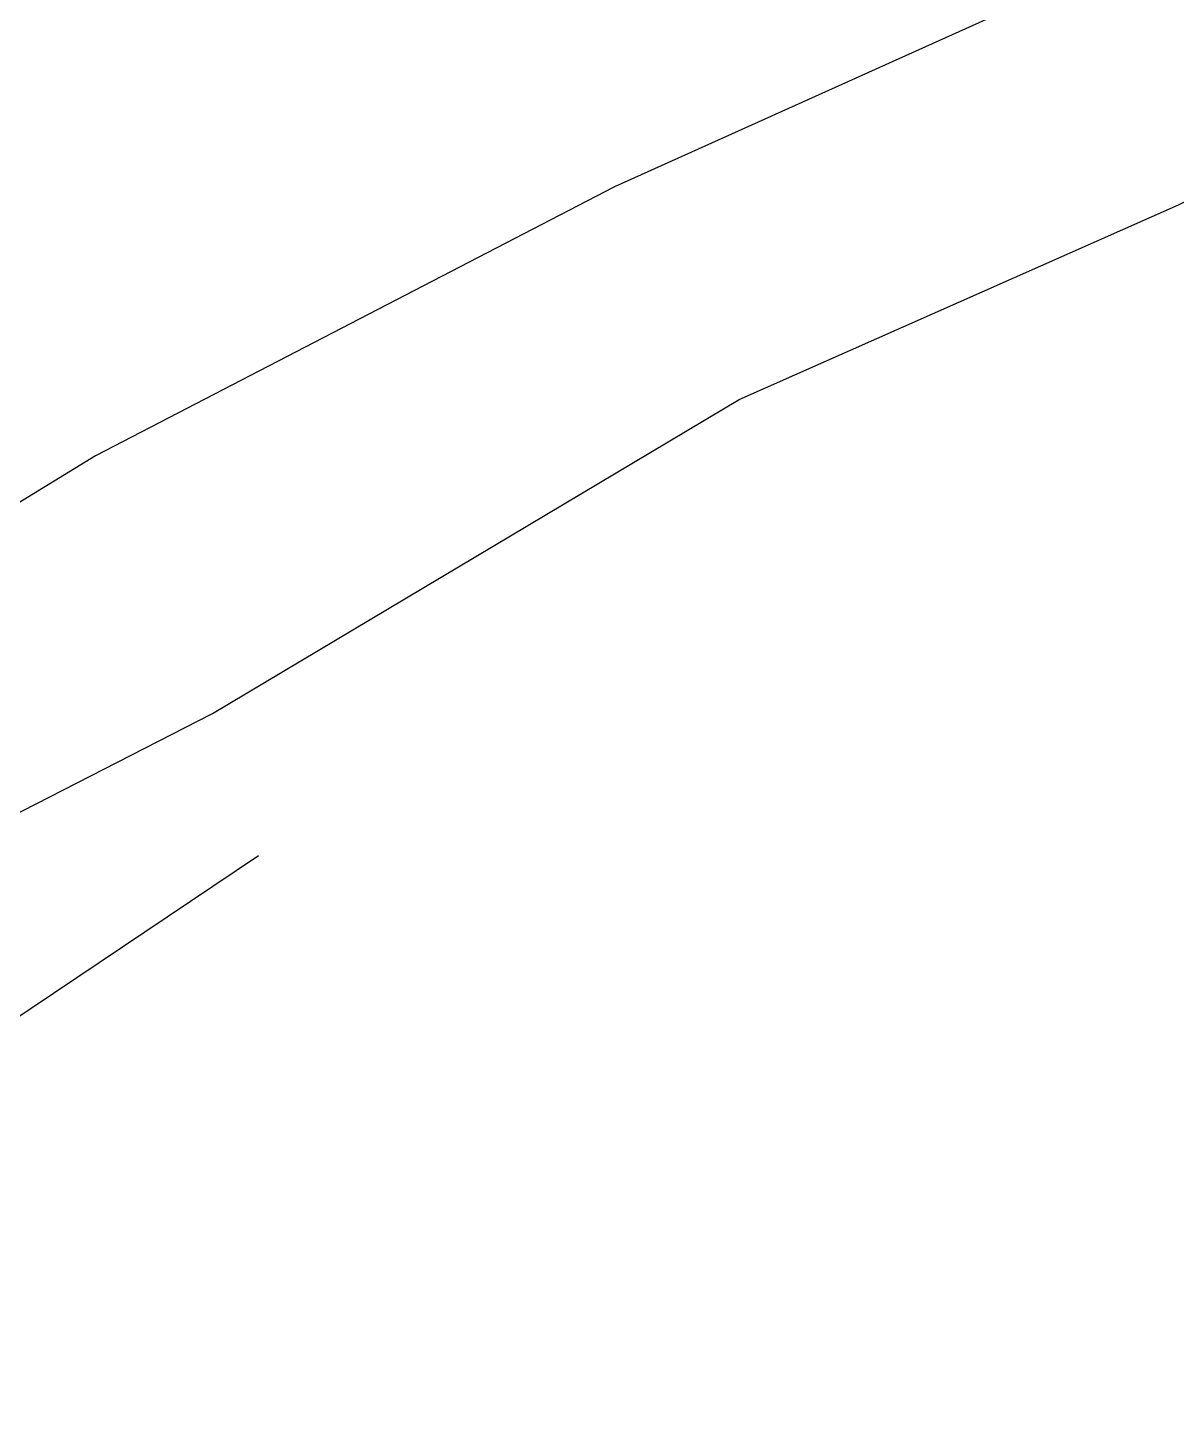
# Model space of a CAD drawing. Header units: metres. Extents: x 5050628 to 5051714, y 2427166 to 2427740.
# Drawn here: x 5051241.38 to 5051259.35, y 2427422.22 to 2427444.12 of the extents above; entities that cross this region are included whole.
import ezdxf

# ---------------------------------------------------------------- set-up
doc = ezdxf.new("R2010")
doc.units = ezdxf.units.M
doc.layers.add('LEVANTAMIENTO', color=253, linetype='Continuous', true_color=0xbebebe)
doc.layers.add('ORTOFOTO', color=7, linetype='Continuous')
picture_1 = doc.add_image_def('image1.jpg', size_in_pixel=(6889, 5778))

msp = doc.modelspace()

# ---------------------------------------------------------------- linework, layer by layer
at = {"layer": 'LEVANTAMIENTO'}
for points in [[(5051258.773, 2427445.334), (5051250.558, 2427441.634), (5051242.437, 2427437.423), (5051235.017, 2427432.88), (5051227.587, 2427428.863), (5051223.866, 2427428.865), (5051215.079, 2427437.675), (5051211.684, 2427441.798), (5051208.075, 2427446.346)], [(5051274.2, 2427378.187), (5051274.279, 2427379.999), (5051270.793, 2427386.398), (5051263.896, 2427393.075), (5051255.9, 2427399.665), (5051248.885, 2427405.833), (5051241.382, 2427412.368), (5051235.118, 2427418.24), (5051229.152, 2427424.195), (5051230.095, 2427425.883), (5051237.268, 2427429.81), (5051244.266, 2427433.393), (5051252.511, 2427438.306), (5051259.387, 2427441.351), (5051267.611, 2427445.375)], [(5051248.601, 2427414.22), (5051247.826, 2427414.771), (5051243.754, 2427418.298), (5051238.863, 2427423.53), (5051236.801, 2427425.68), (5051244.985, 2427431.171)]]:
    msp.add_lwpolyline(points, dxfattribs=at)

# ---------------------------------------------------------------- pictures from other files: only their frames are drawn
at = {"layer": 'ORTOFOTO'}
image = msp.add_image(picture_1, insert=(5050758.889, 2427166.467), size_in_units=(683.85, 573.565), dxfattribs=at)
image.dxf.flags = 11

doc.saveas('drawing.dxf')
